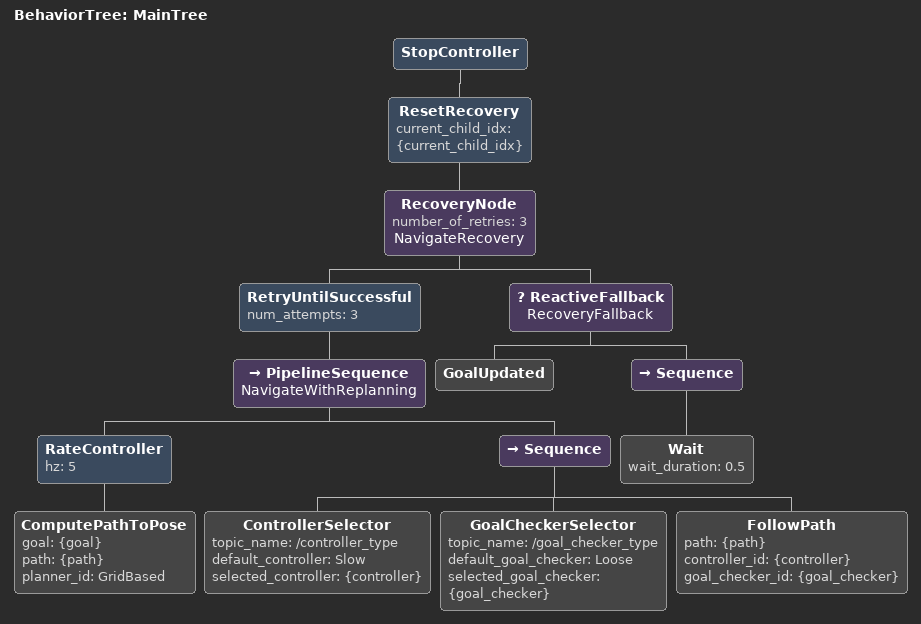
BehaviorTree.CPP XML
<root main_tree_to_execute="MainTree">
  <BehaviorTree ID="MainTree">
    <StopController>
      <ResetRecovery current_child_idx="{current_child_idx}">
        <RecoveryNode number_of_retries="3" name="NavigateRecovery">
          <RetryUntilSuccessful num_attempts="3">
            <PipelineSequence name="NavigateWithReplanning">
              <RateController hz="5">
                <ComputePathToPose goal="{goal}" path="{path}" planner_id="GridBased"/>
              </RateController>
              <Sequence>
                  <ControllerSelector topic_name="/controller_type" default_controller="Slow" selected_controller="{controller}"/>
                  <GoalCheckerSelector topic_name="/goal_checker_type" default_goal_checker="Loose" selected_goal_checker="{goal_checker}"/>
                  <FollowPath path="{path}" controller_id="{controller}" goal_checker_id="{goal_checker}"/>
              </Sequence>
            </PipelineSequence>
          </RetryUntilSuccessful>
          <ReactiveFallback name="RecoveryFallback">
            <GoalUpdated/>
            <Sequence>
              <Wait wait_duration="0.5"/>
            </Sequence>
          </ReactiveFallback>
        </RecoveryNode>
      </ResetRecovery>
    </StopController>
  </BehaviorTree>
</root>
